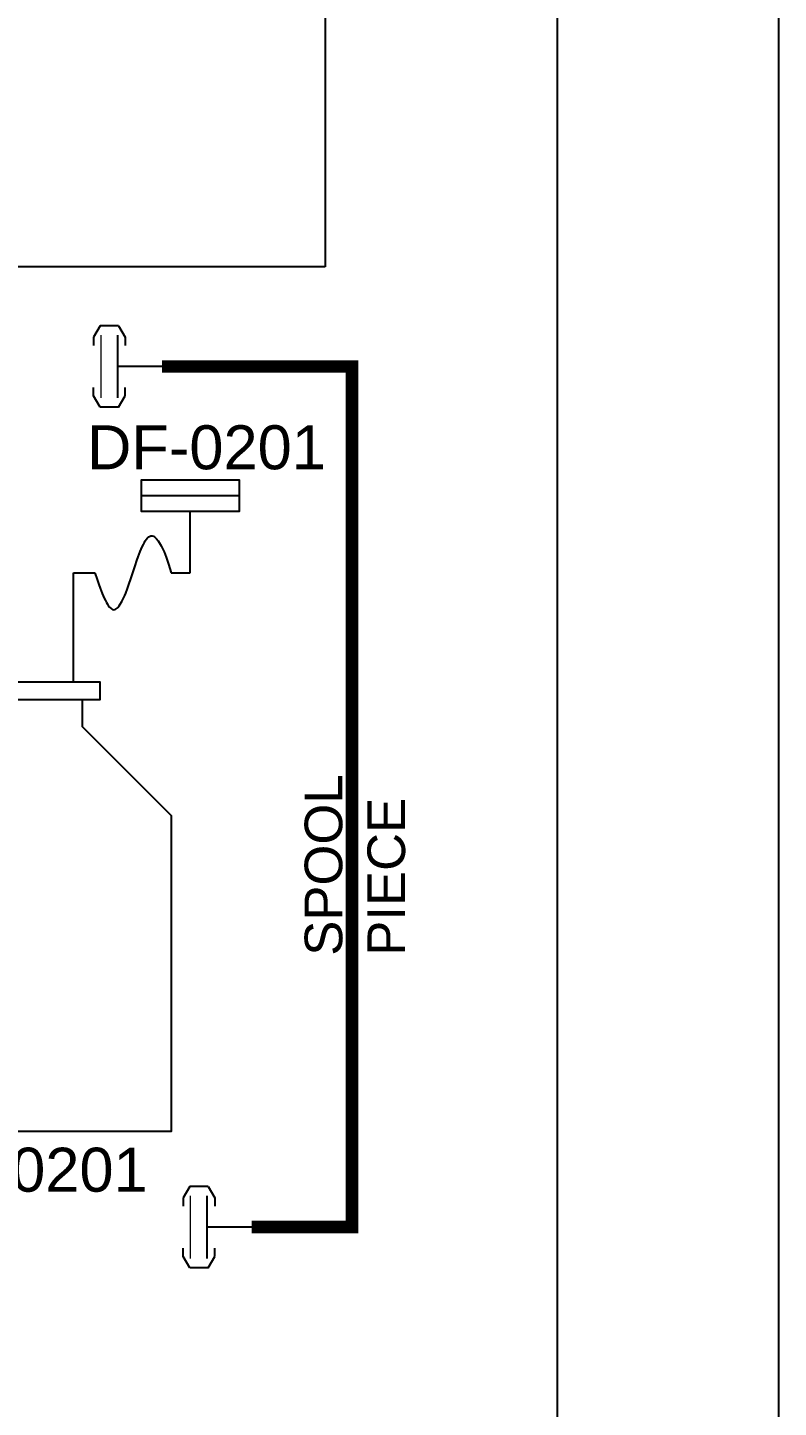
# Model space of a CAD drawing. Header units: millimetres. Extents: x -6754 to 5895, y -4820 to 1016.
# Drawn here: x -2858.7 to -2798.9, y -1795.8 to -1685.9 of the extents above; entities that cross this region are included whole.
import ezdxf

# ---------------------------------------------------------------- set-up
doc = ezdxf.new("R2010")
doc.units = ezdxf.units.MM
doc.linetypes.add('HIDDEN', pattern=[0.375, 0.25, -0.125])
doc.layers.get('0').update_dxf_attribs({"linetype": 'CONTINUOUS'})
for name, color, linetype in [('can_move', 7, 'CONTINUOUS'), ('P---PFLTD------', 7, 'CONTINUOUS'), ('P---PFLTD-TEXT-18-25', 3, 'CONTINUOUS'), ('P---PLINB-DRH052', 7, 'CONTINUOUS'), ('P---PLINB-DROD010', 7, 'CONTINUOUS'), ('P---PLINB-P236', 7, 'CONTINUOUS'), ('P---PLINB-PS038', 7, 'CONTINUOUS'), ('P---STRND------', 7, 'CONTINUOUS'), ('P---STRND-TEXT-25-35', 2, 'CONTINUOUS')]:
    doc.layers.add(name, color=color, linetype=linetype)
doc.styles.get("Standard").update_dxf_attribs({"font": 'arial.ttf'})

# ---------------------------------------------------------------- blocks, each defined once
blk = doc.blocks.new('phi_15825383630')
at = {"color": 0, "linetype": 'ByBlock'}
for p, q in [((-9.306177628216233, 8.687803872879613), (-9.306177628216233, 13.58668387288049)), ((-7.78478632387035, 8.687803872879613), (-9.306177628216233, 8.687803872879613)), ((0, 8.687803872879613), (-1.699221106477097, 8.687803872879613)), ((0, 0), (0, 8.687803872879613))]:
    blk.add_line(p, q, dxfattribs=at)
for points in [[(-5.387073628215433, 13.58668387288049), (-13.22528162821686, 13.58668387288049), (-13.22528162821686, 16.06578787288009), (-5.387073628215433, 16.06578787288009), (-5.387073628215433, 13.58668387288049), (-5.387073628215433, 13.58668387288049)], [(-13.22528162821686, 14.82623587288029), (-5.387073628215433, 14.82623587288029), (-5.387073628215433, 14.82623587288029)], [(-1.699221106477097, 8.687803872879613), (-1.888624560694211, 8.140663155110389), (-2.03072129842613, 7.740604303170926), (-2.137339562291572, 7.451222528745859), (-2.297371708048559, 7.041584475906973), (-2.377446854895425, 6.85054562311754), (-2.457568729931808, 6.67040715254646), (-2.552596073000245, 6.472791846034141), (-2.63581239941459, 6.315601449805257), (-2.708683359288273, 6.191280569673893), (-2.772492237032338, 6.093414292273962), (-2.884271460842569, 5.948669021202875), (-2.96820833850208, 5.864011622421572), (-3.031222835552683, 5.814944196070314), (-3.125850266549065, 5.765997170186552), (-3.220612410827755, 5.74847587287951), (-3.316547768722614, 5.764114401913815), (-3.400575539674179, 5.804239791999407), (-3.474139054179489, 5.858440411615845), (-3.538520169212205, 5.919709667848224), (-3.651173353344461, 6.056062699211623), (-3.73561421714723, 6.180951799274624), (-3.862122033444876, 6.401247641519234), (-3.98835214916528, 6.656842810866323), (-4.083810575631304, 6.871230360692437), (-4.16712007295979, 7.071567841951463), (-4.312329258832079, 7.446424494305546), (-4.420666069080312, 7.744030307954858), (-4.582088661716455, 8.209325821203294), (-4.742003715173695, 8.687803872879613), (-4.925757223297893, 9.245329791070333), (-5.062870129044967, 9.654127987958958), (-5.165706503518521, 9.94999581869331), (-5.320558260617389, 10.36834920012302), (-5.398479680703105, 10.56294472943387), (-5.476871033266093, 10.74589370151955), (-5.570531748295451, 10.94565494113644), (-5.653283974669478, 11.10347160052908), (-5.726400322193541, 11.22723587859568), (-5.790983842105675, 11.32367131823216), (-5.905531182175594, 11.46354427225646), (-5.992858990308036, 11.54235254112868), (-6.059231980987704, 11.58567702302545), (-6.16032088429327, 11.62364816114496), (-6.263395019524637, 11.6271318728804), (-6.369648871782942, 11.59414047637151), (-6.463914790989946, 11.53684100040857), (-6.547028034300837, 11.46664574832613), (-6.619993725576649, 11.39101343010259), (-6.747614946567609, 11.22964420605783), (-6.842740591027194, 11.08691625614861), (-6.983419813454049, 10.8429856130071), (-7.120359894639137, 10.56955688509908), (-7.220780366586467, 10.34693004953198), (-7.387318475732513, 9.935650076076456), (-7.502767563754134, 9.61749852424225), (-7.5830431369655, 9.378150639990963), (-7.691825230821792, 9.025017919621206), (-7.78478632387035, 8.687803872879613)]]:
    blk.add_lwpolyline(points, dxfattribs=at)
blk.add_attdef('CODE', (-16.65984818118122, 18.92852634303773), '', height=2)
at = {"flags": 1}
for p, rotation in [((-9.306177628216147, 16.06578787288009), 90), ((-13.22528162821686, 16.06578787288009), 180)]:
    blk.add_attdef('PHI_CONNECTIONPOINT', p, '', height=0.08000000000000021, rotation=rotation, dxfattribs=at)
blk.add_attdef('PHI_CONNECTIONPOINT', (-5.387073628215447, 16.06578787288009), '', height=0.08000000000000021, dxfattribs=at)
blk = doc.blocks.new('phi_15825385022')
at = {"color": 0, "linetype": 'ByBlock'}
for points in [[(-4.970507994145123, 35.80720322255911), (-4.970507994145123, 35.80720322255911), (4.970507994146374, 35.80720322255911), (4.970507994146374, 34.38705808137615), (-4.970507994145123, 34.38705808137615), (-4.970507994145123, 35.80720322255911)], [(3.550362852964668, 34.38705808137615), (3.550362852964668, 34.38705808137615), (3.550362852964668, 32.25684036960047), (10.65108855887809, 25.15611466368114), (10.65108855887809, 0), (-10.65108855887809, 0), (-10.65108855887809, 25.15611466368114), (-3.55036285295671, 32.25684036960047), (-3.55036285295671, 34.38705808137615)]]:
    blk.add_lwpolyline(points, dxfattribs=at)
for tag, p in [('USER1', (-4.076759006408679, 7.906206353969992)), ('CODE', (1.535803512257985, 7.253173576137215))]:
    blk.add_attdef(tag, p, '', height=3.5, rotation=90)
at = {"flags": 1}
blk.add_attdef('PHI_INSERTPOINT', (4.547473508864641e-13, -6.821210263296962e-13), '', height=0.1288408000000004, dxfattribs=at)
blk = doc.blocks.new('rgyjryjyfrjfhjgfgj')
at = {"color": 0, "linetype": 'ByBlock'}
for p, q in [((716.4844576946442, 396.8695095443074), (717.3888636432375, 397.4094111541995)), ((717.3888636432375, 397.4094111541995), (718.0520200954525, 397.4094111541995)), ((722.065445318545, 397.4094111541995), (721.4022888663301, 397.4094111541995)), ((722.9698512671453, 396.8695095443074), (722.065445318545, 397.4094111541995)), ((722.9698512671453, 395.418411294371), (722.9698512671453, 396.8695095443074)), ((716.4844576946442, 395.418411294371), (717.3888636432375, 394.8785096844789)), ((717.3888636432375, 394.8785096844789), (718.0520200954525, 394.8785096844789)), ((722.065445318545, 394.8785096844789), (721.4022888663301, 394.8785096844789)), ((722.9698512671453, 395.418411294371), (722.065445318545, 394.8785096844789))]:
    blk.add_line(p, q, dxfattribs=at)
at = {"color": 6, "linetype": 'ByBlock'}
blk.add_line((719.7271544808916, 391.9492555990804), (719.7271544808916, 395.484370305732), dxfattribs=at)
at = {"color": 1, "linetype": 'ByBlock', "lineweight": 15}
blk.add_lwpolyline([(717.227154480893, 396.8035505329464), (722.227154480893, 396.8035505329464)], dxfattribs=at)
at = {"color": 6, "linetype": 'ByBlock'}
blk.add_lwpolyline([(717.227154480893, 395.484370305732), (722.227154480893, 395.484370305732)], dxfattribs=at)
blk = doc.blocks.new('phi_15825218758')
at = {"color": 0, "linetype": 'ByBlock'}
blk.add_line((-3.242696786248757, 3.469155695290567), (-3.242696786248757, 4.920253945227046), dxfattribs=at)
blk.add_blockref('rgyjryjyfrjfhjgfgj', (-719.727154480893, -391.9492555990804), dxfattribs=at)
at = {"flags": 1}
for p, rotation in [((0, 4.854294933865958), 90), ((-1.364242052659392e-12, 0), 270)]:
    blk.add_attdef('PHI_CONNECTIONPOINT', p, '', height=0.1, rotation=rotation, dxfattribs=at)

msp = doc.modelspace()

# ---------------------------------------------------------------- linework, layer by layer
at = {"layer": 'can_move', "linetype": 'HIDDEN', "ltscale": 20, "const_width": 1}
msp.add_lwpolyline([(-2848.025174754499, -1712.910368740479), (-2832.892540376901, -1712.910368740479), (-2832.892540376901, -1781.43701065516), (-2840.895027751601, -1781.43701065516)], dxfattribs=at)
at = {"layer": 'P---PLINB-DRH052', "color": 7, "linetype": 'Continuous', "ltscale": 0.1}
msp.add_lwpolyline([(-2816.546819836703, -1506.380835377942), (-2816.546819836715, -1896.54542416735)], dxfattribs=at)
at = {"layer": 'P---PLINB-P236', "color": 232, "linetype": 'Continuous', "ltscale": 0.1}
msp.add_lwpolyline([(-2798.931835260191, -1432.862950561764), (-2798.931835260191, -1959.956755784564)], dxfattribs=at)
at = {"layer": 'P---PLINB-PS038', "color": 32, "linetype": 'Continuous', "ltscale": 0.1}
for points in [[(-2835.046162091781, -1513.059874762044), (-2835.046162091781, -1704.984577859581)], [(-2835.046162091781, -1704.984577859581), (-2917.77038650751, -1704.984577859581)]]:
    msp.add_lwpolyline(points, dxfattribs=at)

# ---------------------------------------------------------------- block references
at = {"layer": 'P---PFLTD------'}
ref = msp.add_blockref('phi_15825383630', (-2855.085048609828, -1738.02405419705), dxfattribs=dict(at, xscale=-1))
ref.add_attrib('CODE', 'DF-0201', (-2853.997060425985, -1721.094380379181), dxfattribs={"layer": 'P---PFLTD-TEXT-18-25', "color": 7, "height": 3.5})
at = {"layer": 'P---PLINB-DROD010', "rotation": 89.99999999999999}
for p in [(-2848.025174754499, -1712.910368740478), (-2840.895027751601, -1781.437010655158)]:
    msp.add_blockref('phi_15825218758', p, dxfattribs=at)
at = {"layer": 'P---STRND------'}
ref = msp.add_blockref('phi_15825385022', (-2857.941056416785, -1773.831257420047), dxfattribs=at)
ref.add_attrib('USER1', '100 ml', (-2862.017815423147, -1765.92505106648), dxfattribs={"layer": 'P---STRND-TEXT-25-35', "color": 7, "height": 3.5, "rotation": 90})
ref.add_attrib('CODE', 'DB-0201', (-2868.463095068415, -1778.617093211426), dxfattribs={"layer": 'P---STRND-TEXT-25-35', "color": 7, "height": 3.5})

# ---------------------------------------------------------------- texts
at = {"insert": (-2836.667346053095, -1759.831605175968), "char_height": 3, "attachment_point": 1, "rotation": 90}
msp.add_mtext_dynamic_manual_height_columns('SPOOL\\PPIECE', width=21.71155831610122, gutter_width=0.5, heights=[0], dxfattribs=at)

doc.saveas('drawing.dxf')
